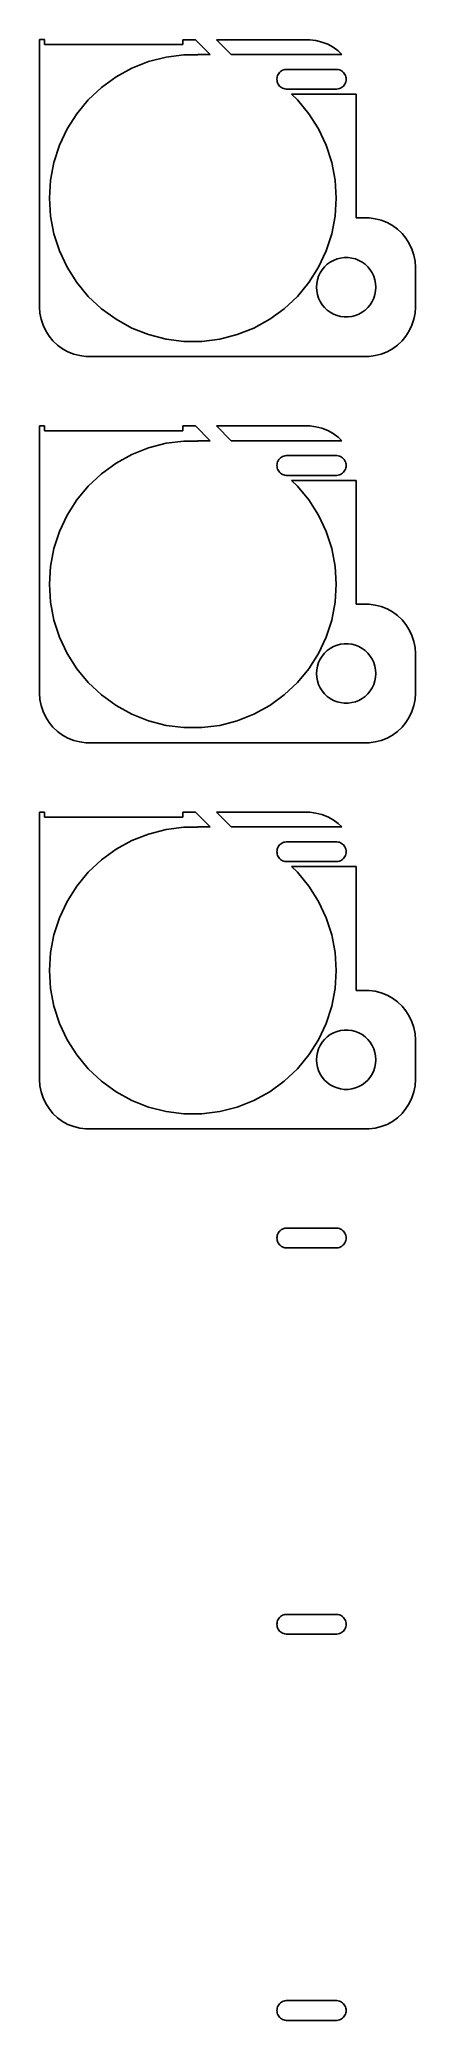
# Model space of a CAD drawing. Header units: metres. Extents: x -16 to 22, y 11 to 211.
import ezdxf

# ---------------------------------------------------------------- set-up
doc = ezdxf.new("R2010")
doc.units = ezdxf.units.M

msp = doc.modelspace()

# ---------------------------------------------------------------- linework, layer by layer
for p, q in [((-15.5, 211), (-16, 211)), ((-16, 211), (-16, 184)), ((-15.5, 210.5), (-15.5, 211)), ((-1.5, 210.5), (-15.5, 210.5)), ((-0.24013, 210.99), (-1.5, 210.99)), ((-1.5, 210.99), (-1.5, 210.5)), ((1.24998, 209.5), (-0.24013, 210.99)), ((11.3139, 210.99), (1.88118, 210.99)), ((1.88118, 210.99), (3.37131, 209.5)), ((11.9369, 210.911), (11.3139, 210.99)), ((12.5451, 210.755), (11.9369, 210.911)), ((13.1289, 210.524), (12.5451, 210.755)), ((13.6791, 210.222), (13.1289, 210.524)), ((14.1871, 209.853), (13.6791, 210.222)), ((-8.26949, 207.243), (-6.6738, 208.12)), ((-6.6738, 208.12), (-4.98074, 208.79)), ((-4.98074, 208.79), (-3.21703, 209.243)), ((-3.21703, 209.243), (-1.41046, 209.471)), ((-1.41046, 209.471), (0, 209.471)), ((0, 209.471), (0, 209.5)), ((0, 209.5), (1.24998, 209.5)), ((3.37131, 209.5), (14.5626, 209.5)), ((8.93721, 207.998), (8.81261, 207.982)), ((14.0628, 207.998), (8.93721, 207.998)), ((14.1874, 207.982), (14.0628, 207.998)), ((14.5626, 209.5), (14.1871, 209.853)), ((-11.07, 204.926), (-9.74265, 206.172)), ((-9.74265, 206.172), (-8.26949, 207.243)), ((8.00787, 207.125), (8, 207)), ((8, 207), (8.00787, 206.875)), ((8.0314, 207.249), (8.00787, 207.125)), ((8.00787, 206.875), (8.0314, 206.751)), ((8.07022, 207.368), (8.0314, 207.249)), ((8.0314, 206.751), (8.07022, 206.632)), ((8.12369, 207.482), (8.07022, 207.368)), ((8.07022, 206.632), (8.12369, 206.518)), ((8.19098, 207.588), (8.12369, 207.482)), ((8.12369, 206.518), (8.19098, 206.412)), ((8.27103, 207.685), (8.19098, 207.588)), ((8.19098, 206.412), (8.27103, 206.315)), ((8.36256, 207.771), (8.27103, 207.685)), ((8.27103, 206.315), (8.36256, 206.229)), ((8.46417, 207.844), (8.36256, 207.771)), ((8.36256, 206.229), (8.46417, 206.156)), ((8.57422, 207.905), (8.46417, 207.844)), ((8.46417, 206.156), (8.57422, 206.095)), ((8.69098, 207.951), (8.57422, 207.905)), ((8.57422, 206.095), (8.69098, 206.049)), ((8.81261, 207.982), (8.69098, 207.951)), ((8.69098, 206.049), (8.81261, 206.018)), ((8.81261, 206.018), (8.93721, 206.002)), ((8.93721, 206.002), (14.0628, 206.002)), ((14.0628, 206.002), (14.1874, 206.018)), ((14.309, 207.951), (14.1874, 207.982)), ((14.1874, 206.018), (14.309, 206.049)), ((14.4258, 207.905), (14.309, 207.951)), ((14.309, 206.049), (14.4258, 206.095)), ((14.5358, 207.844), (14.4258, 207.905)), ((14.4258, 206.095), (14.5358, 206.156)), ((14.6374, 207.771), (14.5358, 207.844)), ((14.5358, 206.156), (14.6374, 206.229)), ((14.729, 207.685), (14.6374, 207.771)), ((14.6374, 206.229), (14.729, 206.315)), ((14.809, 207.588), (14.729, 207.685)), ((14.729, 206.315), (14.809, 206.412)), ((14.8763, 207.482), (14.809, 207.588)), ((14.809, 206.412), (14.8763, 206.518)), ((14.9298, 207.368), (14.8763, 207.482)), ((14.8763, 206.518), (14.9298, 206.632)), ((14.9686, 207.249), (14.9298, 207.368)), ((14.9298, 206.632), (14.9686, 206.751)), ((14.9921, 207.125), (14.9686, 207.249)), ((14.9686, 206.751), (14.9921, 206.875)), ((15, 207), (14.9921, 207.125)), ((14.9921, 206.875), (15, 207)), ((-12.2307, 203.523), (-11.07, 204.926)), ((16, 205.5), (9.45872, 205.5)), ((9.45872, 205.5), (10.07, 204.926)), ((10.07, 204.926), (11.2307, 203.523)), ((16, 192.99), (16, 205.5)), ((-13.2064, 201.985), (-12.2307, 203.523)), ((11.2307, 203.523), (12.2064, 201.985)), ((-14.5444, 198.606), (-13.9818, 200.338)), ((-13.9818, 200.338), (-13.2064, 201.985)), ((12.2064, 201.985), (12.9818, 200.338)), ((12.9818, 200.338), (13.5444, 198.606)), ((-14.8857, 196.817), (-14.5444, 198.606)), ((13.5444, 198.606), (13.8857, 196.817)), ((-15, 195), (-14.8857, 196.817)), ((13.8857, 196.817), (14, 195)), ((-14.8857, 193.183), (-15, 195)), ((14, 195), (13.8857, 193.183)), ((-14.5444, 191.394), (-14.8857, 193.183)), ((13.8857, 193.183), (13.5444, 191.394)), ((17.3139, 192.99), (16, 192.99)), ((17.9369, 192.911), (17.3139, 192.99)), ((18.5451, 192.755), (17.9369, 192.911)), ((19.1289, 192.524), (18.5451, 192.755)), ((19.6791, 192.222), (19.1289, 192.524)), ((20.1871, 191.853), (19.6791, 192.222)), ((-13.9818, 189.662), (-14.5444, 191.394)), ((13.5444, 191.394), (12.9818, 189.662)), ((20.6448, 191.423), (20.1871, 191.853)), ((21.0451, 190.939), (20.6448, 191.423)), ((21.3815, 190.409), (21.0451, 190.939)), ((21.6489, 189.841), (21.3815, 190.409)), ((-13.2064, 188.015), (-13.9818, 189.662)), ((-12.2307, 186.477), (-13.2064, 188.015)), ((12.2064, 188.015), (11.2307, 186.477)), ((12.9818, 189.662), (12.2064, 188.015)), ((12.5729, 187.763), (12.8131, 188.054)), ((12.8131, 188.054), (13.0877, 188.312)), ((13.0877, 188.312), (13.3925, 188.533)), ((13.3925, 188.533), (13.7227, 188.714)), ((13.7227, 188.714), (14.0729, 188.853)), ((14.0729, 188.853), (14.4379, 188.947)), ((14.4379, 188.947), (14.8116, 188.994)), ((14.8116, 188.994), (15.1884, 188.994)), ((15.1884, 188.994), (15.5621, 188.947)), ((15.5621, 188.947), (15.927, 188.853)), ((15.927, 188.853), (16.2773, 188.714)), ((16.2773, 188.714), (16.6075, 188.533)), ((16.6075, 188.533), (16.9123, 188.312)), ((16.9123, 188.312), (17.1869, 188.054)), ((17.1869, 188.054), (17.427, 187.763)), ((21.8429, 189.243), (21.6489, 189.841)), ((21.9606, 188.627), (21.8429, 189.243)), ((22, 188), (21.9606, 188.627)), ((22, 184), (22, 188)), ((-11.07, 185.074), (-12.2307, 186.477)), ((11.2307, 186.477), (10.07, 185.074)), ((12, 186), (12.0237, 186.376)), ((12.0237, 185.624), (12, 186)), ((12.0237, 186.376), (12.0942, 186.746)), ((12.0942, 186.746), (12.2107, 187.104)), ((12.2107, 187.104), (12.3711, 187.445)), ((12.3711, 187.445), (12.5729, 187.763)), ((17.427, 187.763), (17.6289, 187.445)), ((17.6289, 187.445), (17.7893, 187.104)), ((17.7893, 187.104), (17.9057, 186.746)), ((17.9057, 186.746), (17.9763, 186.376)), ((17.9763, 186.376), (18, 186)), ((18, 186), (17.9763, 185.624)), ((-16, 184), (-15.9606, 183.373)), ((-9.74265, 183.828), (-11.07, 185.074)), ((10.07, 185.074), (8.74265, 183.828)), ((12.0942, 185.254), (12.0237, 185.624)), ((12.2107, 184.896), (12.0942, 185.254)), ((12.3711, 184.555), (12.2107, 184.896)), ((12.5729, 184.237), (12.3711, 184.555)), ((12.8131, 183.946), (12.5729, 184.237)), ((17.427, 184.237), (17.1869, 183.946)), ((17.6289, 184.555), (17.427, 184.237)), ((17.7893, 184.896), (17.6289, 184.555)), ((17.9057, 185.254), (17.7893, 184.896)), ((17.9763, 185.624), (17.9057, 185.254)), ((21.9606, 183.373), (22, 184)), ((-15.9606, 183.373), (-15.8429, 182.757)), ((-15.8429, 182.757), (-15.6489, 182.159)), ((-15.6489, 182.159), (-15.3815, 181.591)), ((-8.26949, 182.757), (-9.74265, 183.828)), ((-6.6738, 181.88), (-8.26949, 182.757)), ((7.26949, 182.757), (5.6738, 181.88)), ((8.74265, 183.828), (7.26949, 182.757)), ((13.0877, 183.688), (12.8131, 183.946)), ((13.3925, 183.467), (13.0877, 183.688)), ((13.7227, 183.286), (13.3925, 183.467)), ((14.0729, 183.147), (13.7227, 183.286)), ((14.4379, 183.053), (14.0729, 183.147)), ((14.8116, 183.006), (14.4379, 183.053)), ((15.1884, 183.006), (14.8116, 183.006)), ((15.5621, 183.053), (15.1884, 183.006)), ((15.927, 183.147), (15.5621, 183.053)), ((16.2773, 183.286), (15.927, 183.147)), ((16.6075, 183.467), (16.2773, 183.286)), ((16.9123, 183.688), (16.6075, 183.467)), ((17.1869, 183.946), (16.9123, 183.688)), ((21.3815, 181.591), (21.6489, 182.159)), ((21.6489, 182.159), (21.8429, 182.757)), ((21.8429, 182.757), (21.9606, 183.373)), ((-15.3815, 181.591), (-15.0451, 181.061)), ((-15.0451, 181.061), (-14.6448, 180.577)), ((-14.6448, 180.577), (-14.1871, 180.147)), ((-14.1871, 180.147), (-13.6791, 179.778)), ((-4.98074, 181.21), (-6.6738, 181.88)), ((-3.21703, 180.757), (-4.98074, 181.21)), ((-1.41046, 180.529), (-3.21703, 180.757)), ((0.41046, 180.529), (-1.41046, 180.529)), ((2.21703, 180.757), (0.41046, 180.529)), ((3.98074, 181.21), (2.21703, 180.757)), ((5.6738, 181.88), (3.98074, 181.21)), ((19.6791, 179.778), (20.1871, 180.147)), ((20.1871, 180.147), (20.6448, 180.577)), ((20.6448, 180.577), (21.0451, 181.061)), ((21.0451, 181.061), (21.3815, 181.591)), ((-13.6791, 179.778), (-13.1289, 179.476)), ((-13.1289, 179.476), (-12.5451, 179.245)), ((-12.5451, 179.245), (-11.9369, 179.089)), ((-11.9369, 179.089), (-11.3139, 179.01)), ((-11.3139, 179.01), (17.3139, 179.01)), ((17.3139, 179.01), (17.9369, 179.089)), ((17.9369, 179.089), (18.5451, 179.245)), ((18.5451, 179.245), (19.1289, 179.476)), ((19.1289, 179.476), (19.6791, 179.778)), ((-15.5, 172), (-16, 172)), ((-16, 172), (-16, 145)), ((-15.5, 171.5), (-15.5, 172)), ((-1.5, 171.5), (-15.5, 171.5)), ((-4.98074, 169.79), (-3.21703, 170.243)), ((-3.21703, 170.243), (-1.41046, 170.471)), ((-0.24013, 171.99), (-1.5, 171.99)), ((-1.5, 171.99), (-1.5, 171.5)), ((-1.41046, 170.471), (0, 170.471)), ((1.24998, 170.5), (-0.24013, 171.99)), ((0, 170.471), (0, 170.5)), ((0, 170.5), (1.24998, 170.5)), ((11.3139, 171.99), (1.88118, 171.99)), ((1.88118, 171.99), (3.37131, 170.5)), ((3.37131, 170.5), (14.5626, 170.5)), ((11.9369, 171.911), (11.3139, 171.99)), ((12.5451, 171.755), (11.9369, 171.911)), ((13.1289, 171.524), (12.5451, 171.755)), ((13.6791, 171.222), (13.1289, 171.524)), ((14.1871, 170.853), (13.6791, 171.222)), ((14.5626, 170.5), (14.1871, 170.853)), ((-9.74265, 167.172), (-8.26949, 168.243)), ((-8.26949, 168.243), (-6.6738, 169.12)), ((-6.6738, 169.12), (-4.98074, 169.79)), ((8.00787, 168.125), (8, 168)), ((8, 168), (8.00787, 167.875)), ((8.0314, 168.249), (8.00787, 168.125)), ((8.07022, 168.368), (8.0314, 168.249)), ((8.12369, 168.482), (8.07022, 168.368)), ((8.19098, 168.588), (8.12369, 168.482)), ((8.27103, 168.685), (8.19098, 168.588)), ((8.36256, 168.771), (8.27103, 168.685)), ((8.46417, 168.844), (8.36256, 168.771)), ((8.57422, 168.905), (8.46417, 168.844)), ((8.69098, 168.951), (8.57422, 168.905)), ((8.81261, 168.982), (8.69098, 168.951)), ((8.93721, 168.998), (8.81261, 168.982)), ((14.0628, 168.998), (8.93721, 168.998)), ((14.1874, 168.982), (14.0628, 168.998)), ((14.309, 168.951), (14.1874, 168.982)), ((14.4258, 168.905), (14.309, 168.951)), ((14.5358, 168.844), (14.4258, 168.905)), ((14.6374, 168.771), (14.5358, 168.844)), ((14.729, 168.685), (14.6374, 168.771)), ((14.809, 168.588), (14.729, 168.685)), ((14.8763, 168.482), (14.809, 168.588)), ((14.9298, 168.368), (14.8763, 168.482)), ((14.9686, 168.249), (14.9298, 168.368)), ((14.9921, 168.125), (14.9686, 168.249)), ((15, 168), (14.9921, 168.125)), ((14.9921, 167.875), (15, 168)), ((-11.07, 165.926), (-9.74265, 167.172)), ((8.00787, 167.875), (8.0314, 167.751)), ((8.0314, 167.751), (8.07022, 167.632)), ((8.07022, 167.632), (8.12369, 167.518)), ((8.12369, 167.518), (8.19098, 167.412)), ((8.19098, 167.412), (8.27103, 167.315)), ((8.27103, 167.315), (8.36256, 167.229)), ((8.36256, 167.229), (8.46417, 167.156)), ((8.46417, 167.156), (8.57422, 167.095)), ((8.57422, 167.095), (8.69098, 167.049)), ((8.69098, 167.049), (8.81261, 167.018)), ((8.81261, 167.018), (8.93721, 167.002)), ((8.93721, 167.002), (14.0628, 167.002)), ((16, 166.5), (9.45872, 166.5)), ((9.45872, 166.5), (10.07, 165.926)), ((14.0628, 167.002), (14.1874, 167.018)), ((14.1874, 167.018), (14.309, 167.049)), ((14.309, 167.049), (14.4258, 167.095)), ((14.4258, 167.095), (14.5358, 167.156)), ((14.5358, 167.156), (14.6374, 167.229)), ((14.6374, 167.229), (14.729, 167.315)), ((14.729, 167.315), (14.809, 167.412)), ((14.809, 167.412), (14.8763, 167.518)), ((14.8763, 167.518), (14.9298, 167.632)), ((14.9298, 167.632), (14.9686, 167.751)), ((14.9686, 167.751), (14.9921, 167.875)), ((16, 153.99), (16, 166.5)), ((-13.2064, 162.985), (-12.2307, 164.523)), ((-12.2307, 164.523), (-11.07, 165.926)), ((10.07, 165.926), (11.2307, 164.523)), ((11.2307, 164.523), (12.2064, 162.985)), ((-13.9818, 161.338), (-13.2064, 162.985)), ((12.2064, 162.985), (12.9818, 161.338)), ((-14.5444, 159.606), (-13.9818, 161.338)), ((12.9818, 161.338), (13.5444, 159.606)), ((-14.8857, 157.817), (-14.5444, 159.606)), ((13.5444, 159.606), (13.8857, 157.817)), ((-15, 156), (-14.8857, 157.817)), ((-14.8857, 154.183), (-15, 156)), ((13.8857, 157.817), (14, 156)), ((14, 156), (13.8857, 154.183)), ((-14.5444, 152.394), (-14.8857, 154.183)), ((13.8857, 154.183), (13.5444, 152.394)), ((-13.9818, 150.662), (-14.5444, 152.394)), ((13.5444, 152.394), (12.9818, 150.662)), ((17.3139, 153.99), (16, 153.99)), ((17.9369, 153.911), (17.3139, 153.99)), ((18.5451, 153.755), (17.9369, 153.911)), ((19.1289, 153.524), (18.5451, 153.755)), ((19.6791, 153.222), (19.1289, 153.524)), ((20.1871, 152.853), (19.6791, 153.222)), ((20.6448, 152.423), (20.1871, 152.853)), ((21.0451, 151.939), (20.6448, 152.423)), ((-13.2064, 149.015), (-13.9818, 150.662)), ((12.9818, 150.662), (12.2064, 149.015)), ((21.3815, 151.409), (21.0451, 151.939)), ((21.6489, 150.841), (21.3815, 151.409)), ((21.8429, 150.243), (21.6489, 150.841)), ((21.9606, 149.627), (21.8429, 150.243)), ((-12.2307, 147.477), (-13.2064, 149.015)), ((12.2064, 149.015), (11.2307, 147.477)), ((12.0942, 147.746), (12.2107, 148.104)), ((12.2107, 148.104), (12.3711, 148.445)), ((12.3711, 148.445), (12.5729, 148.763)), ((12.5729, 148.763), (12.8131, 149.054)), ((12.8131, 149.054), (13.0877, 149.312)), ((13.0877, 149.312), (13.3925, 149.533)), ((13.3925, 149.533), (13.7227, 149.714)), ((13.7227, 149.714), (14.0729, 149.853)), ((14.0729, 149.853), (14.4379, 149.947)), ((14.4379, 149.947), (14.8116, 149.994)), ((14.8116, 149.994), (15.1884, 149.994)), ((15.1884, 149.994), (15.5621, 149.947)), ((15.5621, 149.947), (15.927, 149.853)), ((15.927, 149.853), (16.2773, 149.714)), ((16.2773, 149.714), (16.6075, 149.533)), ((16.6075, 149.533), (16.9123, 149.312)), ((16.9123, 149.312), (17.1869, 149.054)), ((17.1869, 149.054), (17.427, 148.763)), ((17.427, 148.763), (17.6289, 148.445)), ((17.6289, 148.445), (17.7893, 148.104)), ((17.7893, 148.104), (17.9057, 147.746)), ((22, 149), (21.9606, 149.627)), ((22, 145), (22, 149)), ((-11.07, 146.074), (-12.2307, 147.477)), ((-9.74265, 144.828), (-11.07, 146.074)), ((10.07, 146.074), (8.74265, 144.828)), ((11.2307, 147.477), (10.07, 146.074)), ((12, 147), (12.0237, 147.376)), ((12.0237, 146.624), (12, 147)), ((12.0237, 147.376), (12.0942, 147.746)), ((12.0942, 146.254), (12.0237, 146.624)), ((12.2107, 145.896), (12.0942, 146.254)), ((17.9057, 146.254), (17.7893, 145.896)), ((17.9057, 147.746), (17.9763, 147.376)), ((17.9763, 146.624), (17.9057, 146.254)), ((17.9763, 147.376), (18, 147)), ((18, 147), (17.9763, 146.624)), ((-16, 145), (-15.9606, 144.373)), ((-15.9606, 144.373), (-15.8429, 143.757)), ((-8.26949, 143.757), (-9.74265, 144.828)), ((8.74265, 144.828), (7.26949, 143.757)), ((12.3711, 145.555), (12.2107, 145.896)), ((12.5729, 145.237), (12.3711, 145.555)), ((12.8131, 144.946), (12.5729, 145.237)), ((13.0877, 144.688), (12.8131, 144.946)), ((13.3925, 144.467), (13.0877, 144.688)), ((13.7227, 144.286), (13.3925, 144.467)), ((14.0729, 144.147), (13.7227, 144.286)), ((14.4379, 144.053), (14.0729, 144.147)), ((14.8116, 144.006), (14.4379, 144.053)), ((15.1884, 144.006), (14.8116, 144.006)), ((15.5621, 144.053), (15.1884, 144.006)), ((15.927, 144.147), (15.5621, 144.053)), ((16.2773, 144.286), (15.927, 144.147)), ((16.6075, 144.467), (16.2773, 144.286)), ((16.9123, 144.688), (16.6075, 144.467)), ((17.1869, 144.946), (16.9123, 144.688)), ((17.427, 145.237), (17.1869, 144.946)), ((17.6289, 145.555), (17.427, 145.237)), ((17.7893, 145.896), (17.6289, 145.555)), ((21.8429, 143.757), (21.9606, 144.373)), ((21.9606, 144.373), (22, 145)), ((-15.8429, 143.757), (-15.6489, 143.159)), ((-15.6489, 143.159), (-15.3815, 142.591)), ((-15.3815, 142.591), (-15.0451, 142.061)), ((-15.0451, 142.061), (-14.6448, 141.577)), ((-6.6738, 142.88), (-8.26949, 143.757)), ((-4.98074, 142.21), (-6.6738, 142.88)), ((-3.21703, 141.757), (-4.98074, 142.21)), ((3.98074, 142.21), (2.21703, 141.757)), ((5.6738, 142.88), (3.98074, 142.21)), ((7.26949, 143.757), (5.6738, 142.88)), ((20.6448, 141.577), (21.0451, 142.061)), ((21.0451, 142.061), (21.3815, 142.591)), ((21.3815, 142.591), (21.6489, 143.159)), ((21.6489, 143.159), (21.8429, 143.757)), ((-14.6448, 141.577), (-14.1871, 141.147)), ((-14.1871, 141.147), (-13.6791, 140.778)), ((-13.6791, 140.778), (-13.1289, 140.476)), ((-13.1289, 140.476), (-12.5451, 140.245)), ((-12.5451, 140.245), (-11.9369, 140.089)), ((-11.9369, 140.089), (-11.3139, 140.01)), ((-11.3139, 140.01), (17.3139, 140.01)), ((-1.41046, 141.529), (-3.21703, 141.757)), ((0.41046, 141.529), (-1.41046, 141.529)), ((2.21703, 141.757), (0.41046, 141.529)), ((17.3139, 140.01), (17.9369, 140.089)), ((17.9369, 140.089), (18.5451, 140.245)), ((18.5451, 140.245), (19.1289, 140.476)), ((19.1289, 140.476), (19.6791, 140.778)), ((19.6791, 140.778), (20.1871, 141.147)), ((20.1871, 141.147), (20.6448, 141.577)), ((-15.5, 133), (-16, 133)), ((-16, 133), (-16, 106)), ((-15.5, 132.5), (-15.5, 133)), ((-1.5, 132.5), (-15.5, 132.5)), ((-0.24013, 132.99), (-1.5, 132.99)), ((-1.5, 132.99), (-1.5, 132.5)), ((1.24998, 131.5), (-0.24013, 132.99)), ((11.3139, 132.99), (1.88118, 132.99)), ((1.88118, 132.99), (3.37131, 131.5)), ((11.9369, 132.911), (11.3139, 132.99)), ((12.5451, 132.755), (11.9369, 132.911)), ((13.1289, 132.524), (12.5451, 132.755)), ((13.6791, 132.222), (13.1289, 132.524)), ((14.1871, 131.853), (13.6791, 132.222)), ((-8.26949, 129.243), (-6.6738, 130.12)), ((-6.6738, 130.12), (-4.98074, 130.79)), ((-4.98074, 130.79), (-3.21703, 131.243)), ((-3.21703, 131.243), (-1.41046, 131.471)), ((-1.41046, 131.471), (0, 131.471)), ((0, 131.471), (0, 131.5)), ((0, 131.5), (1.24998, 131.5)), ((3.37131, 131.5), (14.5626, 131.5)), ((14.5626, 131.5), (14.1871, 131.853)), ((-11.07, 126.926), (-9.74265, 128.172)), ((-9.74265, 128.172), (-8.26949, 129.243)), ((8.00787, 129.125), (8, 129)), ((8, 129), (8.00787, 128.875)), ((8.0314, 129.249), (8.00787, 129.125)), ((8.00787, 128.875), (8.0314, 128.751)), ((8.07022, 129.368), (8.0314, 129.249)), ((8.0314, 128.751), (8.07022, 128.632)), ((8.12369, 129.482), (8.07022, 129.368)), ((8.07022, 128.632), (8.12369, 128.518)), ((8.19098, 129.588), (8.12369, 129.482)), ((8.12369, 128.518), (8.19098, 128.412)), ((8.27103, 129.685), (8.19098, 129.588)), ((8.19098, 128.412), (8.27103, 128.315)), ((8.36256, 129.771), (8.27103, 129.685)), ((8.27103, 128.315), (8.36256, 128.229)), ((8.46417, 129.844), (8.36256, 129.771)), ((8.36256, 128.229), (8.46417, 128.156)), ((8.57422, 129.905), (8.46417, 129.844)), ((8.46417, 128.156), (8.57422, 128.095)), ((8.69098, 129.951), (8.57422, 129.905)), ((8.57422, 128.095), (8.69098, 128.049)), ((8.81261, 129.982), (8.69098, 129.951)), ((8.69098, 128.049), (8.81261, 128.018)), ((8.93721, 129.998), (8.81261, 129.982)), ((8.81261, 128.018), (8.93721, 128.002)), ((14.0628, 129.998), (8.93721, 129.998)), ((8.93721, 128.002), (14.0628, 128.002)), ((14.1874, 129.982), (14.0628, 129.998)), ((14.0628, 128.002), (14.1874, 128.018)), ((14.309, 129.951), (14.1874, 129.982)), ((14.1874, 128.018), (14.309, 128.049)), ((14.4258, 129.905), (14.309, 129.951)), ((14.309, 128.049), (14.4258, 128.095)), ((14.5358, 129.844), (14.4258, 129.905)), ((14.4258, 128.095), (14.5358, 128.156)), ((14.6374, 129.771), (14.5358, 129.844)), ((14.5358, 128.156), (14.6374, 128.229)), ((14.729, 129.685), (14.6374, 129.771)), ((14.6374, 128.229), (14.729, 128.315)), ((14.809, 129.588), (14.729, 129.685)), ((14.729, 128.315), (14.809, 128.412)), ((14.8763, 129.482), (14.809, 129.588)), ((14.809, 128.412), (14.8763, 128.518)), ((14.9298, 129.368), (14.8763, 129.482)), ((14.8763, 128.518), (14.9298, 128.632)), ((14.9686, 129.249), (14.9298, 129.368)), ((14.9298, 128.632), (14.9686, 128.751)), ((14.9921, 129.125), (14.9686, 129.249)), ((14.9686, 128.751), (14.9921, 128.875)), ((15, 129), (14.9921, 129.125)), ((14.9921, 128.875), (15, 129)), ((-12.2307, 125.523), (-11.07, 126.926)), ((16, 127.5), (9.45872, 127.5)), ((9.45872, 127.5), (10.07, 126.926)), ((10.07, 126.926), (11.2307, 125.523)), ((16, 114.99), (16, 127.5)), ((-13.2064, 123.985), (-12.2307, 125.523)), ((11.2307, 125.523), (12.2064, 123.985)), ((-14.5444, 120.606), (-13.9818, 122.338)), ((-13.9818, 122.338), (-13.2064, 123.985)), ((12.2064, 123.985), (12.9818, 122.338)), ((12.9818, 122.338), (13.5444, 120.606)), ((-14.8857, 118.817), (-14.5444, 120.606)), ((13.5444, 120.606), (13.8857, 118.817)), ((-15, 117), (-14.8857, 118.817)), ((13.8857, 118.817), (14, 117)), ((-14.8857, 115.183), (-15, 117)), ((14, 117), (13.8857, 115.183)), ((-14.5444, 113.394), (-14.8857, 115.183)), ((13.8857, 115.183), (13.5444, 113.394)), ((17.3139, 114.99), (16, 114.99)), ((17.9369, 114.911), (17.3139, 114.99)), ((18.5451, 114.755), (17.9369, 114.911)), ((19.1289, 114.524), (18.5451, 114.755)), ((19.6791, 114.222), (19.1289, 114.524)), ((20.1871, 113.853), (19.6791, 114.222)), ((-13.9818, 111.662), (-14.5444, 113.394)), ((13.5444, 113.394), (12.9818, 111.662)), ((20.6448, 113.423), (20.1871, 113.853)), ((21.0451, 112.939), (20.6448, 113.423)), ((21.3815, 112.409), (21.0451, 112.939)), ((21.6489, 111.841), (21.3815, 112.409)), ((-13.2064, 110.015), (-13.9818, 111.662)), ((-12.2307, 108.477), (-13.2064, 110.015)), ((12.2064, 110.015), (11.2307, 108.477)), ((12.9818, 111.662), (12.2064, 110.015)), ((12.5729, 109.763), (12.8131, 110.054)), ((12.8131, 110.054), (13.0877, 110.312)), ((13.0877, 110.312), (13.3925, 110.533)), ((13.3925, 110.533), (13.7227, 110.714)), ((13.7227, 110.714), (14.0729, 110.853)), ((14.0729, 110.853), (14.4379, 110.947)), ((14.4379, 110.947), (14.8116, 110.994)), ((14.8116, 110.994), (15.1884, 110.994)), ((15.1884, 110.994), (15.5621, 110.947)), ((15.5621, 110.947), (15.927, 110.853)), ((15.927, 110.853), (16.2773, 110.714)), ((16.2773, 110.714), (16.6075, 110.533)), ((16.6075, 110.533), (16.9123, 110.312)), ((16.9123, 110.312), (17.1869, 110.054)), ((17.1869, 110.054), (17.427, 109.763)), ((21.8429, 111.243), (21.6489, 111.841)), ((21.9606, 110.627), (21.8429, 111.243)), ((22, 110), (21.9606, 110.627)), ((22, 106), (22, 110)), ((-11.07, 107.074), (-12.2307, 108.477)), ((11.2307, 108.477), (10.07, 107.074)), ((12, 108), (12.0237, 108.376)), ((12.0237, 107.624), (12, 108)), ((12.0237, 108.376), (12.0942, 108.746)), ((12.0942, 108.746), (12.2107, 109.104)), ((12.2107, 109.104), (12.3711, 109.445)), ((12.3711, 109.445), (12.5729, 109.763)), ((17.427, 109.763), (17.6289, 109.445)), ((17.6289, 109.445), (17.7893, 109.104)), ((17.7893, 109.104), (17.9057, 108.746)), ((17.9057, 108.746), (17.9763, 108.376)), ((17.9763, 108.376), (18, 108)), ((18, 108), (17.9763, 107.624)), ((-16, 106), (-15.9606, 105.373)), ((-9.74265, 105.828), (-11.07, 107.074)), ((10.07, 107.074), (8.74265, 105.828)), ((12.0942, 107.254), (12.0237, 107.624)), ((12.2107, 106.896), (12.0942, 107.254)), ((12.3711, 106.555), (12.2107, 106.896)), ((12.5729, 106.237), (12.3711, 106.555)), ((12.8131, 105.946), (12.5729, 106.237)), ((17.427, 106.237), (17.1869, 105.946)), ((17.6289, 106.555), (17.427, 106.237)), ((17.7893, 106.896), (17.6289, 106.555)), ((17.9057, 107.254), (17.7893, 106.896)), ((17.9763, 107.624), (17.9057, 107.254)), ((21.9606, 105.373), (22, 106)), ((-15.9606, 105.373), (-15.8429, 104.757)), ((-15.8429, 104.757), (-15.6489, 104.159)), ((-15.6489, 104.159), (-15.3815, 103.591)), ((-8.26949, 104.757), (-9.74265, 105.828)), ((-6.6738, 103.88), (-8.26949, 104.757)), ((7.26949, 104.757), (5.6738, 103.88)), ((8.74265, 105.828), (7.26949, 104.757)), ((13.0877, 105.688), (12.8131, 105.946)), ((13.3925, 105.467), (13.0877, 105.688)), ((13.7227, 105.286), (13.3925, 105.467)), ((14.0729, 105.147), (13.7227, 105.286)), ((14.4379, 105.053), (14.0729, 105.147)), ((14.8116, 105.006), (14.4379, 105.053)), ((15.1884, 105.006), (14.8116, 105.006)), ((15.5621, 105.053), (15.1884, 105.006)), ((15.927, 105.147), (15.5621, 105.053)), ((16.2773, 105.286), (15.927, 105.147)), ((16.6075, 105.467), (16.2773, 105.286)), ((16.9123, 105.688), (16.6075, 105.467)), ((17.1869, 105.946), (16.9123, 105.688)), ((21.3815, 103.591), (21.6489, 104.159)), ((21.6489, 104.159), (21.8429, 104.757)), ((21.8429, 104.757), (21.9606, 105.373)), ((-15.3815, 103.591), (-15.0451, 103.061)), ((-15.0451, 103.061), (-14.6448, 102.577)), ((-14.6448, 102.577), (-14.1871, 102.147)), ((-14.1871, 102.147), (-13.6791, 101.778)), ((-4.98074, 103.21), (-6.6738, 103.88)), ((-3.21703, 102.757), (-4.98074, 103.21)), ((-1.41046, 102.529), (-3.21703, 102.757)), ((0.41046, 102.529), (-1.41046, 102.529)), ((2.21703, 102.757), (0.41046, 102.529)), ((3.98074, 103.21), (2.21703, 102.757)), ((5.6738, 103.88), (3.98074, 103.21)), ((19.6791, 101.778), (20.1871, 102.147)), ((20.1871, 102.147), (20.6448, 102.577)), ((20.6448, 102.577), (21.0451, 103.061)), ((21.0451, 103.061), (21.3815, 103.591)), ((-13.6791, 101.778), (-13.1289, 101.476)), ((-13.1289, 101.476), (-12.5451, 101.245)), ((-12.5451, 101.245), (-11.9369, 101.089)), ((-11.9369, 101.089), (-11.3139, 101.01)), ((-11.3139, 101.01), (17.3139, 101.01)), ((17.3139, 101.01), (17.9369, 101.089)), ((17.9369, 101.089), (18.5451, 101.245)), ((18.5451, 101.245), (19.1289, 101.476)), ((19.1289, 101.476), (19.6791, 101.778)), ((8.00787, 90.1253), (8, 90)), ((8, 90), (8.00787, 89.8747)), ((8.0314, 90.2487), (8.00787, 90.1253)), ((8.07022, 90.3681), (8.0314, 90.2487)), ((8.12369, 90.4818), (8.07022, 90.3681)), ((8.19098, 90.5878), (8.12369, 90.4818)), ((8.27103, 90.6845), (8.19098, 90.5878)), ((8.36256, 90.7705), (8.27103, 90.6845)), ((8.46417, 90.8443), (8.36256, 90.7705)), ((8.57422, 90.9048), (8.46417, 90.8443)), ((8.69098, 90.951), (8.57422, 90.9048)), ((8.81261, 90.9823), (8.69098, 90.951)), ((8.93721, 90.998), (8.81261, 90.9823)), ((14.0628, 90.998), (8.93721, 90.998)), ((14.1874, 90.9823), (14.0628, 90.998)), ((14.309, 90.951), (14.1874, 90.9823)), ((14.4258, 90.9048), (14.309, 90.951)), ((14.5358, 90.8443), (14.4258, 90.9048)), ((14.6374, 90.7705), (14.5358, 90.8443)), ((14.729, 90.6845), (14.6374, 90.7705)), ((14.809, 90.5878), (14.729, 90.6845)), ((14.8763, 90.4818), (14.809, 90.5878)), ((14.9298, 90.3681), (14.8763, 90.4818)), ((14.9686, 90.2487), (14.9298, 90.3681)), ((14.9921, 90.1253), (14.9686, 90.2487)), ((15, 90), (14.9921, 90.1253)), ((14.9921, 89.8747), (15, 90)), ((8.00787, 89.8747), (8.0314, 89.7513)), ((8.0314, 89.7513), (8.07022, 89.6319)), ((8.07022, 89.6319), (8.12369, 89.5182)), ((8.12369, 89.5182), (8.19098, 89.4122)), ((8.19098, 89.4122), (8.27103, 89.3154)), ((8.27103, 89.3154), (8.36256, 89.2295)), ((8.36256, 89.2295), (8.46417, 89.1557)), ((8.46417, 89.1557), (8.57422, 89.0952)), ((8.57422, 89.0952), (8.69098, 89.0489)), ((8.69098, 89.0489), (8.81261, 89.0177)), ((8.81261, 89.0177), (8.93721, 89.002)), ((8.93721, 89.002), (14.0628, 89.002)), ((14.0628, 89.002), (14.1874, 89.0177)), ((14.1874, 89.0177), (14.309, 89.0489)), ((14.309, 89.0489), (14.4258, 89.0952)), ((14.4258, 89.0952), (14.5358, 89.1557)), ((14.5358, 89.1557), (14.6374, 89.2295)), ((14.6374, 89.2295), (14.729, 89.3154)), ((14.729, 89.3154), (14.809, 89.4122)), ((14.809, 89.4122), (14.8763, 89.5182)), ((14.8763, 89.5182), (14.9298, 89.6319)), ((14.9298, 89.6319), (14.9686, 89.7513)), ((14.9686, 89.7513), (14.9921, 89.8747)), ((8.00787, 51.1253), (8, 51)), ((8, 51), (8.00787, 50.8747)), ((8.0314, 51.2487), (8.00787, 51.1253)), ((8.00787, 50.8747), (8.0314, 50.7513)), ((8.07022, 51.3681), (8.0314, 51.2487)), ((8.0314, 50.7513), (8.07022, 50.6319)), ((8.12369, 51.4818), (8.07022, 51.3681)), ((8.07022, 50.6319), (8.12369, 50.5182)), ((8.19098, 51.5878), (8.12369, 51.4818)), ((8.12369, 50.5182), (8.19098, 50.4122)), ((8.27103, 51.6845), (8.19098, 51.5878)), ((8.19098, 50.4122), (8.27103, 50.3154)), ((8.36256, 51.7705), (8.27103, 51.6845)), ((8.27103, 50.3154), (8.36256, 50.2295)), ((8.46417, 51.8443), (8.36256, 51.7705)), ((8.36256, 50.2295), (8.46417, 50.1557)), ((8.57422, 51.9048), (8.46417, 51.8443)), ((8.46417, 50.1557), (8.57422, 50.0952)), ((8.69098, 51.951), (8.57422, 51.9048)), ((8.57422, 50.0952), (8.69098, 50.0489)), ((8.81261, 51.9823), (8.69098, 51.951)), ((8.69098, 50.0489), (8.81261, 50.0177)), ((8.93721, 51.998), (8.81261, 51.9823)), ((8.81261, 50.0177), (8.93721, 50.002)), ((14.0628, 51.998), (8.93721, 51.998)), ((8.93721, 50.002), (14.0628, 50.002)), ((14.1874, 51.9823), (14.0628, 51.998)), ((14.0628, 50.002), (14.1874, 50.0177)), ((14.309, 51.951), (14.1874, 51.9823)), ((14.1874, 50.0177), (14.309, 50.0489)), ((14.4258, 51.9048), (14.309, 51.951)), ((14.309, 50.0489), (14.4258, 50.0952)), ((14.5358, 51.8443), (14.4258, 51.9048)), ((14.4258, 50.0952), (14.5358, 50.1557)), ((14.6374, 51.7705), (14.5358, 51.8443)), ((14.5358, 50.1557), (14.6374, 50.2295)), ((14.729, 51.6845), (14.6374, 51.7705)), ((14.6374, 50.2295), (14.729, 50.3154)), ((14.809, 51.5878), (14.729, 51.6845)), ((14.729, 50.3154), (14.809, 50.4122)), ((14.8763, 51.4818), (14.809, 51.5878)), ((14.809, 50.4122), (14.8763, 50.5182)), ((14.9298, 51.3681), (14.8763, 51.4818)), ((14.8763, 50.5182), (14.9298, 50.6319)), ((14.9686, 51.2487), (14.9298, 51.3681)), ((14.9298, 50.6319), (14.9686, 50.7513)), ((14.9921, 51.1253), (14.9686, 51.2487)), ((14.9686, 50.7513), (14.9921, 50.8747)), ((15, 51), (14.9921, 51.1253)), ((14.9921, 50.8747), (15, 51)), ((8.00787, 12.1253), (8, 12)), ((8, 12), (8.00787, 11.8747)), ((8.0314, 12.2487), (8.00787, 12.1253)), ((8.07022, 12.3681), (8.0314, 12.2487)), ((8.12369, 12.4818), (8.07022, 12.3681)), ((8.19098, 12.5878), (8.12369, 12.4818)), ((8.27103, 12.6845), (8.19098, 12.5878)), ((8.36256, 12.7705), (8.27103, 12.6845)), ((8.46417, 12.8443), (8.36256, 12.7705)), ((8.57422, 12.9048), (8.46417, 12.8443)), ((8.69098, 12.951), (8.57422, 12.9048)), ((8.81261, 12.9823), (8.69098, 12.951)), ((8.93721, 12.998), (8.81261, 12.9823)), ((14.0628, 12.998), (8.93721, 12.998)), ((14.1874, 12.9823), (14.0628, 12.998)), ((14.309, 12.951), (14.1874, 12.9823)), ((14.4258, 12.9048), (14.309, 12.951)), ((14.5358, 12.8443), (14.4258, 12.9048)), ((14.6374, 12.7705), (14.5358, 12.8443)), ((14.729, 12.6845), (14.6374, 12.7705)), ((14.809, 12.5878), (14.729, 12.6845)), ((14.8763, 12.4818), (14.809, 12.5878)), ((14.9298, 12.3681), (14.8763, 12.4818)), ((14.9686, 12.2487), (14.9298, 12.3681)), ((14.9921, 12.1253), (14.9686, 12.2487)), ((15, 12), (14.9921, 12.1253)), ((14.9921, 11.8747), (15, 12)), ((8.00787, 11.8747), (8.0314, 11.7513)), ((8.0314, 11.7513), (8.07022, 11.6319)), ((8.07022, 11.6319), (8.12369, 11.5182)), ((8.12369, 11.5182), (8.19098, 11.4122)), ((8.19098, 11.4122), (8.27103, 11.3154)), ((8.27103, 11.3154), (8.36256, 11.2295)), ((8.36256, 11.2295), (8.46417, 11.1557)), ((8.46417, 11.1557), (8.57422, 11.0952)), ((8.57422, 11.0952), (8.69098, 11.0489)), ((8.69098, 11.0489), (8.81261, 11.0177)), ((8.81261, 11.0177), (8.93721, 11.002)), ((8.93721, 11.002), (14.0628, 11.002)), ((14.0628, 11.002), (14.1874, 11.0177)), ((14.1874, 11.0177), (14.309, 11.0489)), ((14.309, 11.0489), (14.4258, 11.0952)), ((14.4258, 11.0952), (14.5358, 11.1557)), ((14.5358, 11.1557), (14.6374, 11.2295)), ((14.6374, 11.2295), (14.729, 11.3154)), ((14.729, 11.3154), (14.809, 11.4122)), ((14.809, 11.4122), (14.8763, 11.5182)), ((14.8763, 11.5182), (14.9298, 11.6319)), ((14.9298, 11.6319), (14.9686, 11.7513)), ((14.9686, 11.7513), (14.9921, 11.8747))]:
    msp.add_line(p, q)

doc.saveas('drawing.dxf')
